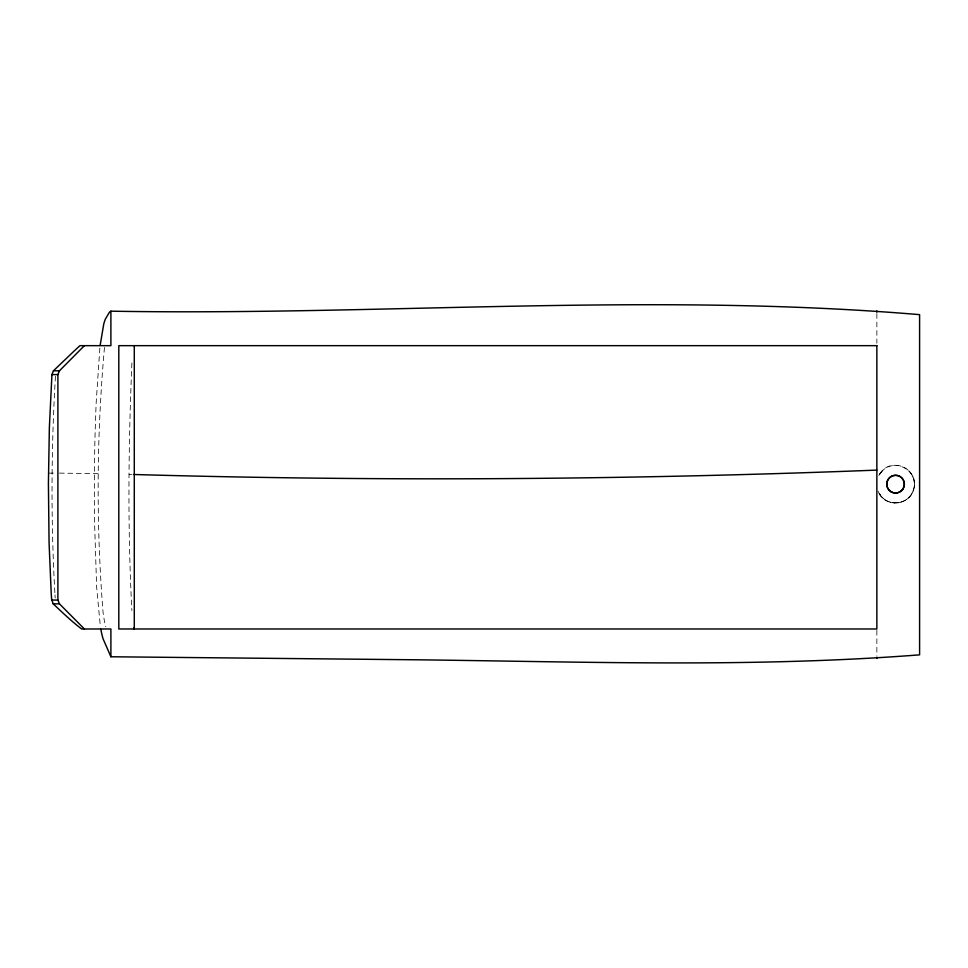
<?xml version="1.0" encoding="UTF-8"?>
<svg xmlns="http://www.w3.org/2000/svg" width="968" height="968" viewBox="0 0 968 968"><rect width="100%" height="100%" fill="white"/><g stroke="black" fill="none" stroke-linecap="round" stroke-linejoin="round"><path stroke-width="0.73" stroke-dasharray="4.84 3.63" d="M104.483 347.427C96.594 435.285 96.062 524.063 103.019 611.994A65.534 16.964 90 0 0 103.298 614.123L104.169 619.677A40.366 10.442 90 0 0 105.766 626.659L105.814 626.792M131.902 362.939C128.429 445.413 127.546 528.129 131.878 610.578M55.454 376.237C51.147 449.019 50.832 522.103 54.982 594.909M99.861 348.069L96.231 401.696A465.197 120.407 90 0 0 95.772 412.912L95.045 435.418A533.053 137.964 -90 0 0 94.344 481.314L94.332 489.469A579.469 149.98 90 0 0 94.562 522.357L96.643 587.128L100.333 626.284M882.247 470.835L878.629 475.917A18.816 18.816 -45.4 0 1 882.235 470.823C894.747 456.848 919.806 471.658 913.671 489.336C909.944 505.574 885.091 507.68 878.629 492.397A18.84 18.816 -51.2 0 0 906.471 499.488A18.84 18.816 -51.2 0 0 908.879 470.835M879.791 473.848L880.94 472.287M48.46 473.183L55.805 473.049M59.435 473.098L98.542 473.727M129.143 474.38L131.829 474.441M879.791 494.466L880.94 496.027M878.049 491.091L878.835 492.809A18.84 18.84 0 0 0 907.44 498.762A18.84 18.84 0 0 0 907.44 469.541A18.84 18.84 0 0 0 878.835 475.506M876.863 313.571L876.863 343.216M876.863 630.35L876.863 655.832M55.2 598.018A143.264 38.163 -90 0 1 54.982 594.909"/><path stroke-width="1.45" d="M110.897 311.176L110.897 345.661L79.933 345.661A146.483 26.814 -44 0 0 73.169 351.941L53.434 370.804L51.933 374.58L49.356 427.759L48.412 483.564L49.065 542.588L51.219 593.541A137.456 35.574 90 0 0 51.667 599.507L53.216 603.838L57.717 608.11A117.346 21.477 44 0 0 65.703 615.527L66.151 615.926A67.01 12.269 44 0 0 72.636 621.686L73.81 622.69A43.015 7.877 44 0 0 81.651 628.994L110.897 628.982L110.897 656.764L417.293 659.801C584.624 661.773 752.56 667.775 919.6 654.852L919.6 314.648C650.593 291.997 380.412 315.846 110.897 311.176A41.842 10.829 -90 0 0 109.457 312.204L105.367 319.113A41.503 10.745 90 0 0 103.745 324.074L100.188 345.14M84.397 628.982L59.447 603.851L57.898 600.063L57.898 374.58L59.447 370.804L84.397 345.661M876.863 470.097C629.248 479.813 381.235 481.604 133.523 474.489M53.434 370.804L59.447 370.804M51.933 374.58L57.898 374.58M51.703 600.063L57.898 600.063M53.216 603.838L59.447 603.838M110.897 656.764L103.056 638.771A55.152 14.278 90 0 1 101.422 632.213L100.853 629.285M134.213 628.982L133.959 627.796M876.863 310.873L876.863 312.18M876.863 657.187L876.863 658.458M134.286 345.661L134.286 628.982M876.863 345.661L118.81 345.661L118.81 628.982L876.863 628.982L876.863 345.661M891.153 491.792A8.809 8.809 0 0 0 904.378 484.157A8.809 8.809 0 0 0 891.153 476.522A8.809 8.809 0 0 0 891.153 491.792M902.926 488.961A8.869 8.76 -90 0 0 895.993 475.288A8.869 8.76 -90 0 0 887.765 488.211A8.869 8.76 -90 0 0 902.926 488.961"/></g></svg>
